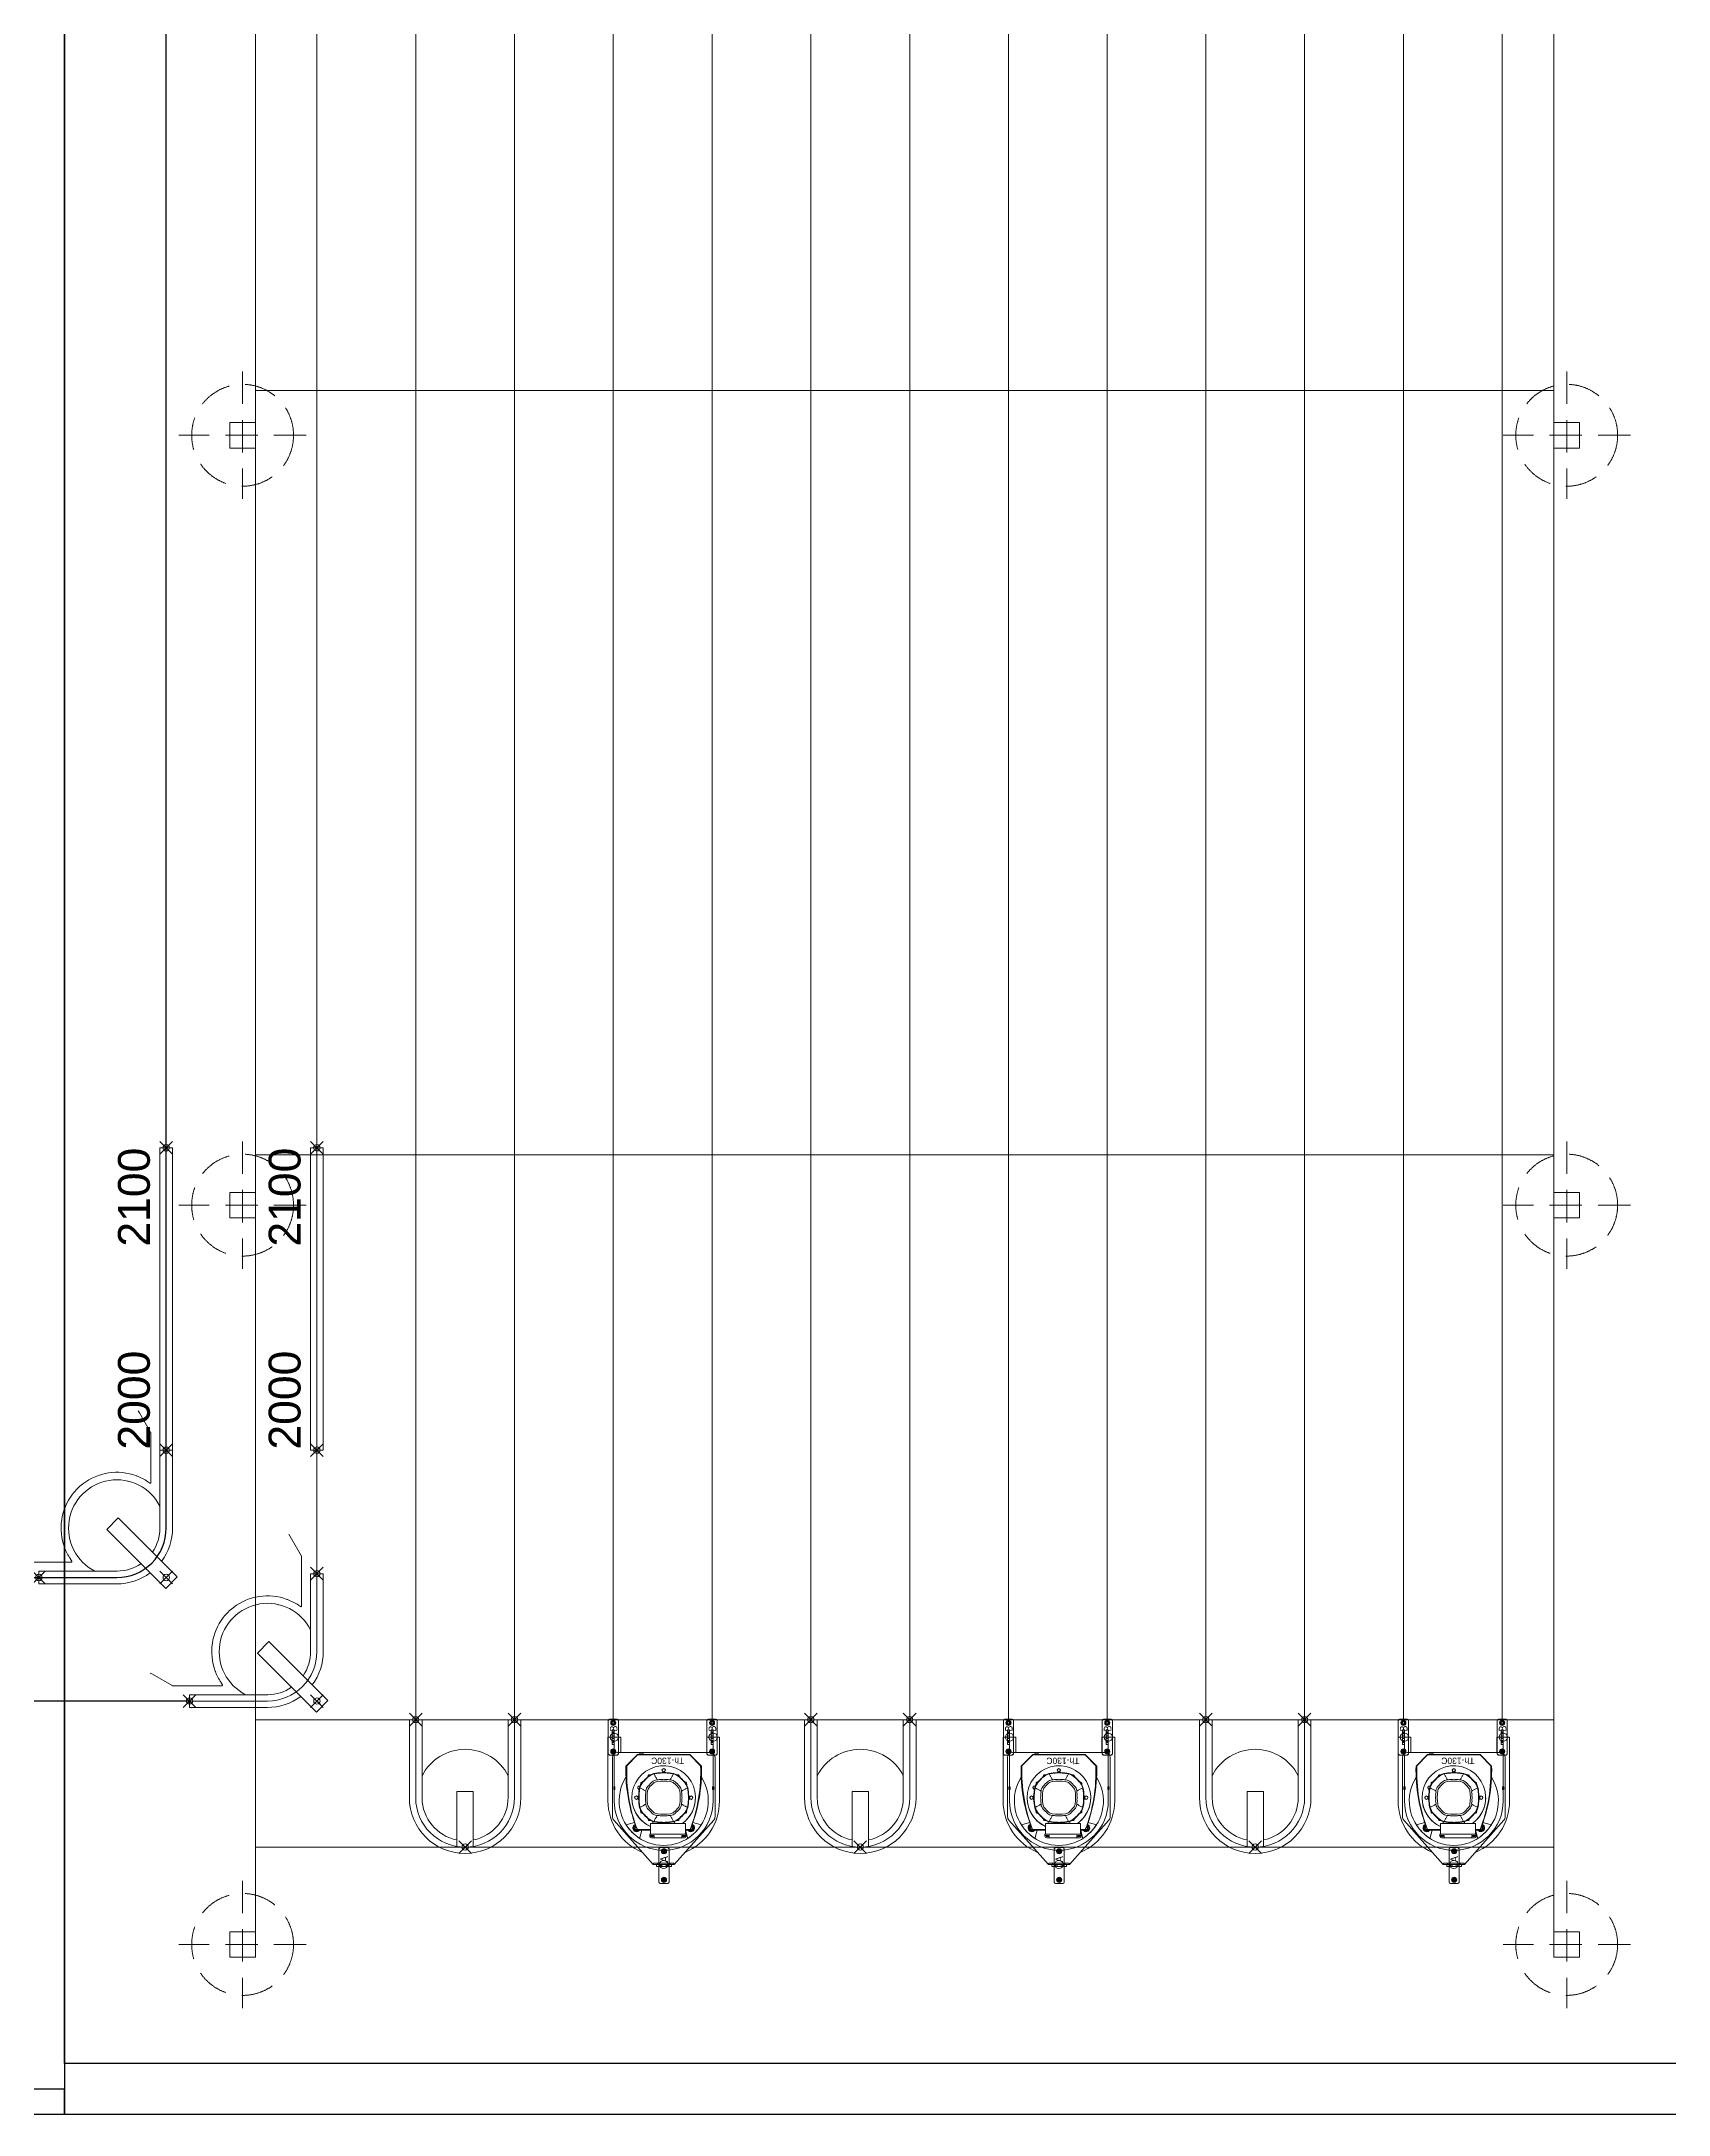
# Model space of a CAD drawing. Extents: x -3873 to 164127, y 7129 to 96529.
# Drawn here: x 69127 to 75517, y 38980 to 47118 of the extents above; entities that cross this region are included whole.
import ezdxf
from ezdxf.enums import TextEntityAlignment as Align

# ---------------------------------------------------------------- set-up
doc = ezdxf.new("R2010")
doc.units = 0
doc.header["$PDMODE"] = 35
doc.header["$PDSIZE"] = 25
doc.linetypes.add('CONTINOUS', pattern=[0])
doc.linetypes.add('HIDDEN', pattern=[9.525, 6.35, -3.175])
doc.layers.get('0').update_dxf_attribs({"linetype": 'CONTINUOUS'})
for name, color, linetype in [('BUILDING', 2, 'CONTINUOUS'), ('KROMEKA', 1, 'CONTINUOUS'), ('LOGISTICS', 3, 'CONTINUOUS')]:
    doc.layers.add(name, color=color, linetype=linetype)
doc.layers.add('LAYOUT Kromeka', color=1, linetype='CONTINUOUS', lineweight=5)
doc.styles.add('015_100', font='arial.ttf', dxfattribs={"height": 150})
doc.styles.add('Note Text (ISO)', font='tahoma.ttf')

# ---------------------------------------------------------------- blocks, each defined once
blk = doc.blocks.new('general_wheeld_90_388b')
at = {"ltscale": 10}
for p, q in [((105.1, 645.8), (110.1, 654.5)), ((60.5, 568.5), (105.1, 645.8)), ((-25, 194), (-25, 500)), ((-25, 500), (25, 500)), ((25, 500), (25, 192.8)), ((60.1, 567.2), (60.1, 374.1)), ((60.1, 374.1), (60.1, 372.9)), ((72.1, 375.9), (64.2, 370.7)), ((72.9, 376.5), (72.1, 375.9)), ((115.7, 398.5), (116.7, 398.9)), ((116.7, 398.9), (117.6, 399.3)), ((327.4, 367.7), (328.1, 367.1)), ((328.9, 366.5), (328.1, 367.1)), ((366.5, 328.9), (367.1, 328.1)), ((367.1, 328.1), (367.7, 327.4)), ((-43.2, 2.1), (188.3, 233.6)), ((233.6, 188.3), (2.1, -43.2)), ((188.3, 233.6), (233.6, 188.3)), ((378.7, 151.2), (377.5, 151.6)), ((398.5, 115.7), (398.9, 116.7)), ((399.3, 117.7), (398.9, 116.7)), ((568.5, 60.5), (645.8, 105.1)), ((654.5, 110.1), (645.8, 105.1)), ((2.1, -43.2), (-43.2, 2.1)), ((14.1, 14.1), (-14.1, -14.1)), ((-9.8, 9.8), (9.8, -9.8)), ((500, 25), (195.2, 25)), ((291, 32.6), (291.8, 31.5)), ((370.7, 64.2), (375.9, 72.1)), ((372.9, 60.1), (374.1, 60.1)), ((374.1, 60.1), (567.2, 60.1)), ((376.5, 72.9), (375.9, 72.1)), ((500, -25), (500, 25)), ((194, -25), (500, -25))]:
    blk.add_line(p, q, dxfattribs=at)
blk.add_lwpolyline([(0, 500), (0, 194, 0.414214), (194, 0), (500, 0)], format="xyb", dxfattribs=at)
for centre, radius, start, end in [((62.7, 567.2), 2.65, 149.99944, 179.99942), ((194, 194), 219, 52.4767, 110.39883), ((194, 194), 189.6, 296.95658, 153.04349), ((62.7, 372.9), 2.65, 179.9993, 303.82178), ((194, 194), 219, 110.94402, 123.55961), ((194, 194), 219, 38.03515, 51.96486), ((194, 194), 219, 339.60117, 37.5233), ((194, 194), 219, 179.99999, 216.59795), ((194, 194), 169, 180.41892, 214.08553), ((194, 194), 219, 326.44039, 339.05598), ((194, 194), 219, 233.40208, 269.98423), ((194, 194), 169, 235.91453, 270.42111), ((372.9, 62.7), 2.65, 146.17809, 270.00021), ((567.2, 62.7), 2.65, 269.99985, 300.00085)]:
    blk.add_arc(centre, radius, start, end, dxfattribs=at)
at = {"color": 5, "ltscale": 10}
for p in [(0, 500), (0, 0), (500, 0)]:
    blk.add_point(p, dxfattribs=at)
blk = doc.blocks.new('*U257')
at = {"ltscale": 10}
for p, q in [((500, 169), (192.8, 169)), ((194, 219), (500, 219)), ((500, 219), (500, 169)), ((0, -32), (0, 32)), ((0, 32), (218, 32)), ((218, 32), (218, -32)), ((218, -32), (0, -32)), ((194, -219), (500, -219)), ((500, -169), (195.2, -169)), ((500, -219), (500, -169))]:
    blk.add_line(p, q, dxfattribs=at)
blk.add_lwpolyline([(500, 194), (194, 194, 1), (194, -194), (500, -194)], format="xyb", dxfattribs=at)
for radius, start, end in [(219, 89.99999, 269.98424), (169, 90.41888, 169.08553), (189.6, 296.95659, 63.04345), (169, 190.91452, 270.42014)]:
    blk.add_arc((194, 0), radius, start, end, dxfattribs=at)
at = {"color": 5, "ltscale": 10}
for p in [(500, 194), (0, 0), (500, -194)]:
    blk.add_point(p, dxfattribs=at)
blk = doc.blocks.new('chilling_column100')
at = {"color": 4, "linetype": 'HIDDEN', "ltscale": 20}
for p, q in [((0, -250), (0, 250)), ((-250, 0), (250, 0))]:
    blk.add_line(p, q, dxfattribs=at)
at = {"color": 1, "linetype": 'Continuous', "ltscale": 20}
for p, q in [((50, 50), (-50, 50)), ((-50, 50), (-50, -50)), ((50, -50), (50, 50)), ((-50, -50), (50, -50))]:
    blk.add_line(p, q, dxfattribs=at)
at = {"color": 4, "linetype": 'HIDDEN', "ltscale": 20}
blk.add_circle((0, 0), 200, dxfattribs=at)
blk = doc.blocks.new('general_updown_850_2000')
at = {"ltscale": 20}
blk.add_lwpolyline([(0, 25), (1186.9, 25), (1186.9, -25), (0, -25)], close=True, dxfattribs=at)
at = {"color": 5, "linetype": 'Continuous', "ltscale": 50}
for p in [(0, 0), (1186.9, 0)]:
    blk.add_point(p, dxfattribs=at)
at = {"color": 4, "linetype": 'Continuous', "ltscale": 50, "style": '015_100'}
blk.add_attdef('X', (0, 64.3), '', height=125, dxfattribs=at)
blk.add_attdef('Y', text='', height=125, dxfattribs=at).set_placement((1185.6, 64.3), align=Align.RIGHT)
blk = doc.blocks.new('reduktor-388-180-ust')
for p, q in [((-250, 41.5), (-75.7, 196.4)), ((-62.4, 201.5), (170, 201.5)), ((0, 219), (250, 219)), ((45, 191.5), (45, 196.5)), ((45, 196.5), (55, 196.5)), ((55, 191.5), (45, 191.5)), ((45.5, 191.5), (45.5, 196.5)), ((54.5, 196.5), (54.5, 191.5)), ((55, 196.5), (55, 191.5)), ((190, 181.5), (190, -181.5)), ((250, 169), (190, 169)), ((250, 219), (250, 196.5)), ((250, 191.5), (250, 169)), ((-143.3, 93.3), (-147.3, 94.3)), ((-115, 85.7), (-143.3, 93.3)), ((-115, 52), (-115, 103.5)), ((-113, 52), (-113, 103.5)), ((-103.3, 110), (-103.3, 108.1)), ((-98.1, 110), (-103.3, 110)), ((-99, 112.5), (-98, 112.5)), ((-91.2, 112.5), (-98, 112.5)), ((-98, 110), (-98, 112.5)), ((-94.3, 147.3), (-93.3, 143.3)), ((-93.3, 143.3), (-85.5, 114.5)), ((-47.9, 86.4), (-47.9, 83.3)), ((-36.8, 90.6), (-45.3, 89.4)), ((3.6, 99.5), (21.6, 99.5)), ((3.6, 98.3), (3.6, 99.5)), ((21.6, 98.3), (21.6, 99.5)), ((42.5, 97.8), (42, 96.6)), ((48.4, 100), (42.5, 97.8)), ((42.5, 97.8), (43.2, 96.4)), ((46.5, 96.2), (47.5, 98.6)), ((57, 92.8), (57.6, 94.4)), ((60.2, 91.4), (58, 95.9)), ((70.5, 89.4), (62, 90.6)), ((73.1, 83.3), (73.1, 86.4)), ((136.5, 148.5), (182, 103)), ((138, 145), (180, 103)), ((180, 103), (180, -103)), ((184.3, 96.5), (180, 96.5)), ((182, 103), (182, 96.5)), ((184.3, 79.5), (184.3, 96.5)), ((-250, 40), (-250, 41.5)), ((-250, 40), (-250, 25)), ((-245, 40), (-250, 40)), ((-250, 25), (-250, -25)), ((-250, 25), (-245, 25)), ((-245, 25), (-245, 40)), ((-245, -25), (-245, 25)), ((-191.5, 4.2), (-196.5, 4.3)), ((-196.4, 5.1), (-191.4, 5)), ((-145.4, 45), (-145.4, 48)), ((-145.4, 38), (-145.4, 45)), ((-138.4, 38), (-145.4, 38)), ((-145.4, 38), (-145.4, -71)), ((-135.9, 50.6), (-139.4, 50.6)), ((-139.4, 50.6), (-139.4, 48.3)), ((-135.9, 48.3), (-139.4, 48.3)), ((-139.4, 48.3), (-139.4, 43.7)), ((-135.9, 43.7), (-139.4, 43.7)), ((-139.4, 43.7), (-139.4, 41.4)), ((-135.9, 41.4), (-139.4, 41.4)), ((-138.4, 55), (-135.9, 55)), ((-135.9, 38), (-138.4, 38)), ((-130.9, 55), (-135.9, 55)), ((-135.9, 48), (-135.9, 55)), ((-135.9, 48), (-135.9, 38)), ((-130.9, 55), (-130.9, 48)), ((-89.4, 52), (-130.9, 52)), ((-130.9, 48), (-130.9, -81)), ((-88.4, 51), (-88.4, 50.6)), ((-88.4, 50.6), (-88.4, -83.6)), ((-88.4, 42.5), (-80.9, 42.5)), ((-76.8, 57.9), (-78, 49.4)), ((-70.7, 60.5), (-73.8, 60.5)), ((99, 60.5), (95.9, 60.5)), ((103.2, 49.4), (102, 57.9)), ((184.3, 79.5), (180, 79.5)), ((182, 79.5), (182, -103)), ((-250, -25), (-250, -40)), ((-245, -25), (-250, -25)), ((-250, -41.5), (-250, -40)), ((-250, -40), (-245, -40)), ((-75.7, -196.4), (-250, -41.5)), ((-245, -40), (-245, -25)), ((-196.5, -4.3), (-191.5, -4.2)), ((-191.4, -5), (-196.4, -5.1)), ((-145.4, -71), (-138.4, -71)), ((-145.4, -78), (-145.4, -71)), ((-145.4, -81), (-145.4, -78)), ((-135.9, -74.4), (-139.4, -74.4)), ((-139.4, -74.4), (-139.4, -76.7)), ((-135.9, -76.7), (-139.4, -76.7)), ((-139.4, -76.7), (-139.4, -81.3)), ((-135.9, -81.3), (-139.4, -81.3)), ((-139.4, -81.3), (-139.4, -83.6)), ((-138.4, -71), (-135.9, -71)), ((-135.9, -71), (-135.9, -81)), ((-135.9, -88), (-135.9, -81)), ((-130.9, -81), (-130.9, -88)), ((-88.4, -42.5), (-80.9, -42.5)), ((-78, -49.4), (-76.8, -57.9)), ((-73.8, -60.5), (-70.7, -60.5)), ((95.9, -60.5), (99, -60.5)), ((102, -57.9), (103.2, -49.4)), ((-147.3, -94.3), (-143.3, -93.3)), ((-143.3, -93.3), (-115, -85.7)), ((-135.9, -83.6), (-139.4, -83.6)), ((-135.9, -88), (-138.4, -88)), ((-130.9, -88), (-135.9, -88)), ((-89.4, -85), (-130.9, -85)), ((-115, -103.5), (-115, -85)), ((-113, -103.5), (-113, -85)), ((-103.3, -108.1), (-103.3, -110)), ((-98.1, -110), (-103.3, -110)), ((-98, -112.5), (-99, -112.5)), ((-98, -112.5), (-98, -110)), ((-91.2, -112.5), (-98, -112.5)), ((-93.3, -143.3), (-94.3, -147.3)), ((-85.5, -114.5), (-93.3, -143.3)), ((-89.4, -85), (-88.4, -85)), ((-88.4, -83.6), (-88.4, -84)), ((-88.4, -84), (-88.4, -85)), ((-47.9, -83.3), (-47.9, -86.4)), ((-45.3, -89.4), (-36.8, -90.6)), ((3.6, -99.5), (3.6, -98.3)), ((3.6, -99.5), (21.6, -99.5)), ((21.6, -99.5), (21.6, -98.3)), ((62, -90.6), (70.5, -89.4)), ((73.1, -86.4), (73.1, -83.3)), ((182, -103), (136.5, -148.5)), ((180, -103), (138, -145)), ((170, -201.5), (-62.4, -201.5)), ((250, -219), (0, -219)), ((45, -196.5), (45, -191.5)), ((45, -191.5), (55, -191.5)), ((55, -196.5), (45, -196.5)), ((45.5, -191.5), (45.5, -196.5)), ((54.5, -196.5), (54.5, -191.5)), ((55, -191.5), (55, -196.5)), ((190, -169), (250, -169)), ((250, -169), (250, -191.5)), ((250, -196.5), (250, -219))]:
    blk.add_line(p, q)
at = {"ltscale": 25, "elevation": -1}
blk.add_lwpolyline([(250, 194), (0, 194, 1), (0, -194), (250, -194)], format="xyb", dxfattribs=at)
at = {"ltscale": 25}
for centre in [(250, 194, -1), (-250, 0, -1), (250, -194)]:
    blk.add_circle(centre, 16.2, dxfattribs=at)
for centre, radius in [((12.6, 107.5), 6.75), ((12.6, 107.5), 6), ((120.1, 0), 6.75), ((120.1, 0), 6), ((12.6, -107.5), 6.75), ((12.6, -107.5), 6)]:
    blk.add_circle(centre, radius)
for centre, radius, start, end in [((0, 0), 219, 90, 157.4704), ((0, 0), 175, 57.86059, 302.13941), ((-62.4, 181.5), 20, 90, 131.63354), ((170, 181.5), 20, 0, 90), ((0, 0), 174.9, 122.64252, 147.35748), ((-106.1, 106.1), 15, 25.39981, 233.44467), ((-106.1, 106.1), 11.2, 34.88349, 217.42667), ((119.4, -481.3), 630, 88.44521, 111.84355), ((-106.1, 106.1), 8, 48.72068, 195.08877), ((-106.1, 106.1), 8, 48.72077, 195.08875), ((113.2, -484.5), 630, 87.73955, 111.03699), ((-106.1, 106.1), 6.77, 51.14156, 193.89001), ((-99, 108.5), 4, 90, 157.88985), ((12.6, 0), 125, 216.09901, 155.41769), ((12.6, 0), 125, 90, 155.41769), ((-9.9, 37), 60, 97.89353, 132.26719), ((-9.9, 37), 58.5, 105.36327, 132.26719), ((-44.9, 86.4), 3, 98, 180), ((12.6, -125), 223.5, 82.10647, 97.89353), ((35.1, 37), 60, 47.73281, 82.10647), ((35.1, 37), 58.5, 47.73281, 74.63673), ((70.1, 86.4), 3, 0, 82), ((0, 0), 196.5, 178.5, 181.5), ((0, 0), 191.5, 178.5, 181.5), ((-138.4, 48), 7, 90, 180), ((137.6, 0), 223.5, 172.10647, 187.89353), ((-24.4, 22.5), 60, 137.73281, 172.10647), ((-24.4, 22.5), 58.5, 137.73281, 164.63673), ((-73.8, 57.5), 3, 90, 172), ((134.8, -122.2), 275, 132.26719, 137.73281), ((134.8, -122.2), 273.5, 132.26719, 137.73281), ((-47.2, 0), 12.2, 162.50963, 197.49037), ((-46.7, 13), 12.2, 158.46777, 193.44851), ((-70.5, 7.3), 12.2, 342.50963, 13.44851), ((-69.5, 22), 12.2, 338.46777, 16.60677), ((137.6, 0), 197, 172.10647, 172.56778), ((-24.4, 22.5), 33.5, 137.73281, 172.10647), ((137.6, 0), 190, 172.10647, 187.89353), ((-24.4, 22.5), 26.5, 137.73281, 172.10647), ((134.8, -122.2), 248.5, 132.26719, 137.73281), ((134.8, -122.2), 241.5, 132.26719, 137.73281), ((-9.9, 37), 33.5, 97.89353, 132.26719), ((-9.9, 37), 26.5, 97.89353, 132.26719), ((12.6, -125), 197, 97.43222, 97.89353), ((12.6, -125), 190, 82.10647, 97.89353), ((-9.4, 82.1), 12.2, 253.39323, 291.53223), ((-0.4, 59.3), 12.2, 76.55149, 111.53223), ((5.3, 83.1), 12.2, 256.55149, 287.49037), ((12.6, 59.8), 12.2, 72.50963, 107.49037), ((19.9, 83.1), 12.2, 252.50963, 283.44851), ((25.6, 59.3), 12.2, 68.46777, 103.44851), ((34.6, 82.1), 12.2, 248.46777, 286.60677), ((12.6, -125), 197, 82.10647, 82.56778), ((35.1, 37), 26.5, 47.73281, 82.10647), ((35.1, 37), 33.5, 47.73281, 82.10647), ((-109.6, -122.2), 241.5, 42.26719, 47.73281), ((-109.6, -122.2), 248.5, 42.26719, 47.73281), ((49.6, 22.5), 26.5, 7.89353, 42.26719), ((49.6, 22.5), 33.5, 7.89353, 42.26719), ((-109.6, -122.2), 273.5, 42.26719, 47.73281), ((-109.6, -122.2), 275, 42.26719, 47.73281), ((-112.4, 0), 190, 352.10647, 7.89353), ((94.7, 22), 12.2, 163.39323, 201.53223), ((-112.4, 0), 197, 7.43222, 7.89353), ((71.9, 13), 12.2, 346.55149, 21.53223), ((95.7, 7.3), 12.2, 166.55149, 197.49037), ((72.4, 0), 12.2, 342.50963, 17.49037), ((49.6, 22.5), 58.5, 15.36327, 42.26719), ((49.6, 22.5), 60, 7.89353, 42.26719), ((99, 57.5), 3, 8, 90), ((-112.4, 0), 223.5, 352.10647, 7.89353), ((-138.4, -81), 7, 180, 270), ((12.6, 0), 125, 216.10757, 270.00252), ((-24.4, -22.5), 60, 187.89353, 222.26719), ((-24.4, -22.5), 58.5, 195.36327, 222.26719), ((-73.8, -57.5), 3, 188, 270), ((134.8, 122.2), 275, 222.26719, 227.73281), ((134.8, 122.2), 273.5, 222.26719, 227.73281), ((-46.7, -13), 12.2, 166.55149, 201.53223), ((-70.5, -7.3), 12.2, 346.55149, 17.49037), ((-69.5, -22), 12.2, 343.39323, 21.53223), ((137.6, 0), 197, 187.43222, 187.89353), ((-24.4, -22.5), 33.5, 187.89353, 222.26719), ((-24.4, -22.5), 26.5, 187.89353, 222.26719), ((-9.9, -37), 60, 227.73281, 262.10647), ((-9.9, -37), 58.5, 227.73281, 254.63673), ((134.8, 122.2), 248.5, 222.26719, 227.73281), ((134.8, 122.2), 241.5, 222.26719, 227.73281), ((-9.9, -37), 33.5, 227.73281, 262.10647), ((-9.9, -37), 26.5, 227.73281, 262.10647), ((12.6, 125), 197, 262.10647, 262.56778), ((12.6, 125), 190, 262.10647, 277.89353), ((-9.4, -82.1), 12.2, 68.46777, 106.60677), ((-0.4, -59.3), 12.2, 248.46777, 283.44851), ((5.3, -83.1), 12.2, 72.50963, 103.44851), ((12.6, -59.8), 12.2, 252.50963, 287.49037), ((19.9, -83.1), 12.2, 76.55149, 107.49037), ((25.6, -59.3), 12.2, 256.55149, 291.53223), ((34.6, -82.1), 12.2, 73.39323, 111.53223), ((12.6, 125), 197, 277.43222, 277.89353), ((35.1, -37), 26.5, 277.89353, 312.26719), ((35.1, -37), 33.5, 277.89353, 312.26719), ((35.1, -37), 60, 277.89353, 312.26719), ((35.1, -37), 58.5, 285.36327, 312.26719), ((-109.6, 122.2), 241.5, 312.26719, 317.73281), ((-109.6, 122.2), 248.5, 312.26719, 317.73281), ((49.6, -22.5), 26.5, 317.73281, 352.10647), ((49.6, -22.5), 33.5, 317.73281, 352.10647), ((-109.6, 122.2), 273.5, 312.26719, 317.73281), ((-109.6, 122.2), 275, 312.26719, 317.73281), ((94.7, -22), 12.2, 158.46777, 196.60677), ((-112.4, 0), 197, 352.10647, 352.56778), ((71.9, -13), 12.2, 338.46777, 13.44851), ((95.7, -7.3), 12.2, 162.50963, 193.44851), ((49.6, -22.5), 58.5, 317.73281, 344.63673), ((49.6, -22.5), 60, 317.73281, 352.10647), ((99, -57.5), 3, 270, 352), ((0, 0), 219, 202.5296, 270), ((0, 0), 174.9, 212.64252, 237.35748), ((-106.1, -106.1), 15, 126.55533, 334.60019), ((-106.1, -106.1), 11.2, 142.57333, 325.11651), ((119.4, 481.3), 630, 248.15645, 271.55479), ((-106.1, -106.1), 8, 164.91123, 311.27932), ((-106.1, -106.1), 8, 164.91125, 311.27923), ((113.2, 484.5), 630, 248.96301, 272.26045), ((-106.1, -106.1), 6.77, 166.10999, 308.85844), ((-99, -108.5), 4, 202.11015, 270), ((-44.9, -86.4), 3, 180, 262), ((12.6, 125), 223.5, 262.10647, 277.89353), ((70.1, -86.4), 3, 278, 0), ((-62.4, -181.5), 20, 228.36646, 270), ((170, -181.5), 20, 270, 0)]:
    blk.add_arc(centre, radius, start, end)
blk.add_ellipse((51.6, 94.1), major_axis=(-5.08, 2.1), ratio=0.527933, start_param=0, end_param=0.130663)
for points, weights in [([(-119.9, 106.1), (-116.5, 112.1), (-113, 118.1)], [1, 1.15470053838, 1]), ([(-115, 97.5), (-117.3, 101.6), (-119.9, 106.1)], [1.06189243978, 1.11192869115, 1]), ([(-113, 118.1), (-106.1, 118.1), (-99.1, 118.1)], [1, 1.15470053838, 1]), ([(-99.1, 118.1), (-97.4, 115.1), (-95.9, 112.5)], [1, 1.07132535556, 1.07688098079]), ([(-119.9, -106.1), (-117.3, -101.6), (-115, -97.5)], [1, 1.11192869115, 1.06189243978]), ([(-113, -118.1), (-116.5, -112.1), (-119.9, -106.1)], [1, 1.15470053838, 1]), ([(-99.1, -118.1), (-106.1, -118.1), (-113, -118.1)], [1, 1.15470053838, 1]), ([(-95.9, -112.5), (-97.4, -115.1), (-99.1, -118.1)], [1.07688098079, 1.07132535556, 1])]:
    blk.add_rational_spline(points, weights, degree=2)
for points, knots in [([(-17.9, 94.9), (-19.2, 94.7), (-20.5, 94.5), (-23, 94), (-24.2, 93.7), (-25.4, 93.4)], [-0.7986318, -0.7986318, -0.7986318, -0.7986318, -0.3994845, -0.3994845, -0.0000107, -0.0000107, -0.0000107, -0.0000107]), ([(-25.4, 93.4), (-23.8, 90.2), (-22.1, 86.9), (-18.7, 80.5), (-16.8, 77), (-15, 73.9)], [-2.997138, -2.997138, -2.997138, -2.997138, -1.503495, -1.503495, -0.000002, -0.000002, -0.000002, -0.000002]), ([(-13.3, 95.5), (-13.5, 95.5), (-14.2, 95.4), (-16, 95.1), (-17, 95), (-17.9, 94.9)], [-0.5579037, -0.5579037, -0.5579037, -0.5579037, -0.2817104, -0.2817104, -0.0000106, -0.0000106, -0.0000106, -0.0000106]), ([(-2.1, 96.5), (-2.7, 96.5), (-4.7, 96.3), (-10.4, 95.8), (-12.6, 95.6), (-13.3, 95.5)], [-0.4214139, -0.4214139, -0.4214139, -0.4214139, -0.2119591, -0.2119591, -0.0000116, -0.0000116, -0.0000116, -0.0000116]), ([(7, 96.9), (6.4, 96.9), (4.7, 96.9), (0.1, 96.7), (-1.5, 96.6), (-2.1, 96.5)], [-0.3866083, -0.3866083, -0.3866083, -0.3866083, -0.1929486, -0.1929486, -0.000001, -0.000001, -0.000001, -0.000001]), ([(18.2, 96.9), (17.6, 96.9), (15.5, 97), (9.8, 97), (7.6, 96.9), (7, 96.9)], [-0.4063757, -0.4063757, -0.4063757, -0.4063757, -0.2041092, -0.2041092, -0.0000111, -0.0000111, -0.0000111, -0.0000111]), ([(27.3, 96.5), (26.7, 96.6), (25.1, 96.7), (20.5, 96.9), (18.8, 96.9), (18.2, 96.9)], [-0.3447431, -0.3447431, -0.3447431, -0.3447431, -0.1722165, -0.1722165, -0.000001, -0.000001, -0.000001, -0.000001]), ([(38.5, 95.5), (37.8, 95.6), (35.6, 95.8), (30, 96.3), (27.9, 96.5), (27.3, 96.5)], [-0.3923662, -0.3923662, -0.3923662, -0.3923662, -0.1967889, -0.1967889, -0.0000109, -0.0000109, -0.0000109, -0.0000109]), ([(43.1, 94.9), (42.2, 95), (41.2, 95.1), (39.4, 95.4), (38.7, 95.5), (38.5, 95.5)], [-0.1640108, -0.1640108, -0.1640108, -0.1640108, -0.0812042, -0.0812042, -0.0000162, -0.0000162, -0.0000162, -0.0000162]), ([(40.2, 73.9), (42, 77), (44, 80.6), (47.3, 86.9), (49, 90.2), (50.6, 93.4)], [-2.993397, -2.993397, -2.993397, -2.993397, -1.491199, -1.491199, -0.000011, -0.000011, -0.000011, -0.000011]), ([(50.6, 93.4), (49.4, 93.7), (48.2, 94), (45.7, 94.5), (44.4, 94.7), (43.1, 94.9)], [-0.8004929, -0.8004929, -0.8004929, -0.8004929, -0.4001306, -0.4001306, -0.0000106, -0.0000106, -0.0000106, -0.0000106]), ([(57.6, 94.4), (57.9, 94.9), (58, 95.4), (58.1, 96.5), (58, 97), (57.8, 98), (57.6, 98.4), (57.2, 99.3), (56.9, 99.7), (56.2, 100.4), (55.8, 100.7), (54.8, 101.3), (54.3, 101.5), (53.1, 101.8), (52.5, 101.9), (51, 101.7), (50.3, 101.5), (49.1, 100.7), (48.6, 100.3), (47.9, 99.4), (47.7, 99), (47.5, 98.6)], [6.067897, 6.067897, 6.067897, 6.067897, 6.236996, 6.236996, 6.418488, 6.418488, 6.639203, 6.639203, 6.936386, 6.936386, 7.360831, 7.360831, 7.922952, 7.922952, 8.483875, 8.483875, 8.846096, 8.846096, 9.070481, 9.070481, 9.20949, 9.20949, 9.20949, 9.20949]), ([(-88.4, 51), (-88.4, 51.3), (-88.5, 51.6), (-88.9, 51.9), (-89.2, 52), (-89.4, 52)], [0.6507821, 0.6507821, 0.6507821, 0.6507821, 0.782314, 0.782314, 0.9421014, 0.9421014, 0.9421014, 0.9421014]), ([(-89.4, 48), (-89.2, 48.5), (-88.9, 49), (-88.5, 49.9), (-88.4, 50.3), (-88.4, 50.6)], [-0.9421014, -0.9421014, -0.9421014, -0.9421014, -0.782314, -0.782314, -0.6507821, -0.6507821, -0.6507821, -0.6507821]), ([(-84.3, -5.6), (-84.4, -4.7), (-84.4, -1.6), (-84.4, 4.1), (-84.3, 5.3), (-84.3, 5.6)], [0, 0, 0, 0, 0.2910963, 0.2910963, 0.3993085, 0.3993085, 0.3993085, 0.3993085]), ([(-83.9, 14.7), (-84, 14.1), (-84.1, 12.5), (-84.3, 7.9), (-84.3, 6.2), (-84.3, 5.6)], [-0.3447434, -0.3447434, -0.3447434, -0.3447434, -0.1722155, -0.1722155, -0.000001, -0.000001, -0.000001, -0.000001]), ([(-82.9, 25.9), (-83, 25.2), (-83.2, 23), (-83.7, 17.4), (-83.9, 15.3), (-83.9, 14.7)], [-0.3923662, -0.3923662, -0.3923662, -0.3923662, -0.1967889, -0.1967889, -0.0000109, -0.0000109, -0.0000109, -0.0000109]), ([(-82.3, 30.5), (-82.4, 29.6), (-82.5, 28.6), (-82.8, 26.8), (-82.9, 26.1), (-82.9, 25.9)], [-0.1640108, -0.1640108, -0.1640108, -0.1640108, -0.0812042, -0.0812042, -0.0000162, -0.0000162, -0.0000162, -0.0000162]), ([(-80.8, 38), (-81.1, 36.8), (-81.4, 35.6), (-81.9, 33.1), (-82.1, 31.8), (-82.3, 30.5)], [-0.800486, -0.800486, -0.800486, -0.800486, -0.4001238, -0.4001238, -0.0000039, -0.0000039, -0.0000039, -0.0000039]), ([(-61.3, 27.6), (-64.4, 29.4), (-68, 31.4), (-74.3, 34.7), (-77.6, 36.4), (-80.8, 38)], [-2.993397, -2.993397, -2.993397, -2.993397, -1.491199, -1.491199, -0.000011, -0.000011, -0.000011, -0.000011]), ([(106, 38), (102.8, 36.4), (99.5, 34.7), (93.1, 31.3), (89.6, 29.4), (86.5, 27.6)], [-2.997138, -2.997138, -2.997138, -2.997138, -1.503495, -1.503495, -0.000002, -0.000002, -0.000002, -0.000002]), ([(107.5, 30.5), (107.3, 31.8), (107.1, 33.1), (106.6, 35.6), (106.3, 36.8), (106, 38)], [-0.7986318, -0.7986318, -0.7986318, -0.7986318, -0.3994845, -0.3994845, -0.0000107, -0.0000107, -0.0000107, -0.0000107]), ([(108.1, 25.9), (108.1, 26.1), (108, 26.8), (107.7, 28.6), (107.6, 29.6), (107.5, 30.5)], [-0.5579037, -0.5579037, -0.5579037, -0.5579037, -0.2817104, -0.2817104, -0.0000106, -0.0000106, -0.0000106, -0.0000106]), ([(109.1, 14.7), (109.1, 15.3), (108.9, 17.3), (108.4, 23), (108.2, 25.2), (108.1, 25.9)], [-0.4214139, -0.4214139, -0.4214139, -0.4214139, -0.2119591, -0.2119591, -0.0000116, -0.0000116, -0.0000116, -0.0000116]), ([(109.5, 5.6), (109.5, 6.2), (109.5, 7.9), (109.3, 12.5), (109.2, 14.1), (109.1, 14.7)], [-0.3866083, -0.3866083, -0.3866083, -0.3866083, -0.1929485, -0.1929485, -0.000001, -0.000001, -0.000001, -0.000001]), ([(109.5, -5.6), (109.6, -4.6), (109.6, -3.6), (109.6, 1.6), (109.6, 4.7), (109.5, 5.6)], [-0.3630145, -0.3630145, -0.3630145, -0.3630145, -0.2911056, -0.2911056, 0, 0, 0, 0]), ([(-88.4, -83.6), (-88.4, -83.3), (-88.5, -82.9), (-88.9, -82), (-89.2, -81.5), (-89.4, -81)], [-0.2913193, -0.2913193, -0.2913193, -0.2913193, -0.1597874, -0.1597874, 0, 0, 0, 0]), ([(-84.3, -5.6), (-84.3, -6.2), (-84.3, -7.9), (-84.1, -12.5), (-84, -14.1), (-83.9, -14.7)], [-0.3866083, -0.3866083, -0.3866083, -0.3866083, -0.1929486, -0.1929486, -0.000001, -0.000001, -0.000001, -0.000001]), ([(-83.9, -14.7), (-83.9, -15.3), (-83.7, -17.3), (-83.2, -23), (-83, -25.2), (-82.9, -25.9)], [-0.4214139, -0.4214139, -0.4214139, -0.4214139, -0.2119591, -0.2119591, -0.0000116, -0.0000116, -0.0000116, -0.0000116]), ([(-82.9, -25.9), (-82.9, -26.1), (-82.8, -26.8), (-82.5, -28.6), (-82.4, -29.6), (-82.3, -30.5)], [-0.5579037, -0.5579037, -0.5579037, -0.5579037, -0.2817104, -0.2817104, -0.0000106, -0.0000106, -0.0000106, -0.0000106]), ([(-82.3, -30.5), (-82.1, -31.8), (-81.9, -33.1), (-81.4, -35.6), (-81.1, -36.8), (-80.8, -38)], [-0.7986318, -0.7986318, -0.7986318, -0.7986318, -0.3994845, -0.3994845, -0.0000107, -0.0000107, -0.0000107, -0.0000107]), ([(-80.8, -38), (-77.6, -36.4), (-74.3, -34.7), (-67.9, -31.3), (-64.4, -29.4), (-61.3, -27.6)], [-2.997138, -2.997138, -2.997138, -2.997138, -1.503495, -1.503495, -0.000002, -0.000002, -0.000002, -0.000002]), ([(-15, -73.9), (-16.8, -77), (-18.8, -80.6), (-22.1, -86.9), (-23.8, -90.2), (-25.4, -93.4)], [-2.993397, -2.993397, -2.993397, -2.993397, -1.491199, -1.491199, -0.000011, -0.000011, -0.000011, -0.000011]), ([(50.6, -93.4), (49, -90.2), (47.3, -86.9), (43.9, -80.5), (42, -77), (40.2, -73.9)], [-2.997138, -2.997138, -2.997138, -2.997138, -1.503495, -1.503495, -0.000002, -0.000002, -0.000002, -0.000002]), ([(86.5, -27.6), (89.6, -29.4), (93.2, -31.4), (99.5, -34.7), (102.8, -36.4), (106, -38)], [-2.993397, -2.993397, -2.993397, -2.993397, -1.491199, -1.491199, -0.000011, -0.000011, -0.000011, -0.000011]), ([(106, -38), (106.3, -36.8), (106.6, -35.6), (107.1, -33.1), (107.3, -31.8), (107.5, -30.5)], [-0.8004929, -0.8004929, -0.8004929, -0.8004929, -0.4001306, -0.4001306, -0.0000106, -0.0000106, -0.0000106, -0.0000106]), ([(107.5, -30.5), (107.6, -29.6), (107.7, -28.6), (108, -26.8), (108.1, -26.1), (108.1, -25.9)], [-0.1640108, -0.1640108, -0.1640108, -0.1640108, -0.0812042, -0.0812042, -0.0000162, -0.0000162, -0.0000162, -0.0000162]), ([(108.1, -25.9), (108.2, -25.2), (108.4, -23), (108.9, -17.4), (109.1, -15.3), (109.1, -14.7)], [-0.3923706, -0.3923706, -0.3923706, -0.3923706, -0.1967889, -0.1967889, -0.0000109, -0.0000109, -0.0000109, -0.0000109]), ([(109.1, -14.7), (109.2, -14.1), (109.3, -12.5), (109.5, -7.9), (109.5, -6.2), (109.5, -5.6)], [-0.3447433, -0.3447433, -0.3447433, -0.3447433, -0.1722156, -0.1722156, -0.000001, -0.000001, -0.000001, -0.000001]), ([(-89.4, -85), (-89.2, -85), (-88.9, -84.9), (-88.5, -84.6), (-88.4, -84.3), (-88.4, -84)], [-0.9500203, -0.9500203, -0.9500203, -0.9500203, -0.8003817, -0.8003817, -0.6507431, -0.6507431, -0.6507431, -0.6507431]), ([(-25.4, -93.4), (-24.2, -93.7), (-23, -94), (-20.5, -94.5), (-19.2, -94.7), (-17.9, -94.9)], [-0.8004929, -0.8004929, -0.8004929, -0.8004929, -0.4001306, -0.4001306, -0.0000106, -0.0000106, -0.0000106, -0.0000106]), ([(-17.9, -94.9), (-17, -95), (-16, -95.1), (-14.2, -95.4), (-13.5, -95.5), (-13.3, -95.5)], [-0.1640108, -0.1640108, -0.1640108, -0.1640108, -0.0812042, -0.0812042, -0.0000162, -0.0000162, -0.0000162, -0.0000162]), ([(-13.3, -95.5), (-12.6, -95.6), (-10.4, -95.8), (-4.8, -96.3), (-2.7, -96.5), (-2.1, -96.5)], [-0.3923662, -0.3923662, -0.3923662, -0.3923662, -0.1967889, -0.1967889, -0.0000109, -0.0000109, -0.0000109, -0.0000109]), ([(-2.1, -96.5), (-1.5, -96.6), (0.1, -96.7), (4.7, -96.9), (6.4, -96.9), (7, -96.9)], [-0.3447434, -0.3447434, -0.3447434, -0.3447434, -0.1722155, -0.1722155, -0.000001, -0.000001, -0.000001, -0.000001]), ([(7, -96.9), (7.6, -96.9), (9.7, -97), (15.4, -97), (17.6, -96.9), (18.2, -96.9)], [-0.4063757, -0.4063757, -0.4063757, -0.4063757, -0.2041092, -0.2041092, -0.0000111, -0.0000111, -0.0000111, -0.0000111]), ([(18.2, -96.9), (18.8, -96.9), (20.5, -96.9), (25.1, -96.7), (26.7, -96.6), (27.3, -96.5)], [-0.3866084, -0.3866084, -0.3866084, -0.3866084, -0.1929499, -0.1929499, -0.000001, -0.000001, -0.000001, -0.000001]), ([(27.3, -96.5), (27.9, -96.5), (29.9, -96.3), (35.6, -95.8), (37.8, -95.6), (38.5, -95.5)], [-0.4214139, -0.4214139, -0.4214139, -0.4214139, -0.2119591, -0.2119591, -0.0000116, -0.0000116, -0.0000116, -0.0000116]), ([(38.5, -95.5), (38.7, -95.5), (39.4, -95.4), (41.2, -95.1), (42.2, -95), (43.1, -94.9)], [-0.5579037, -0.5579037, -0.5579037, -0.5579037, -0.2817104, -0.2817104, -0.0000106, -0.0000106, -0.0000106, -0.0000106]), ([(43.1, -94.9), (44.4, -94.7), (45.7, -94.5), (48.2, -94), (49.4, -93.7), (50.6, -93.4)], [-0.7986318, -0.7986318, -0.7986318, -0.7986318, -0.3994845, -0.3994845, -0.0000107, -0.0000107, -0.0000107, -0.0000107])]:
    blk.add_open_spline(points, degree=3, knots=knots)
for points in [[(-61.3, 27.6), (-60.1, 26.9), (-58.9, 26.2), (-57.7, 25.5)], [(-12.9, 70.3), (-13.6, 71.5), (-14.3, 72.7), (-15, 73.9)], [(40.2, 73.9), (39.5, 72.7), (38.8, 71.5), (38.1, 70.3)], [(82.9, 25.5), (84.1, 26.2), (85.3, 26.9), (86.5, 27.6)], [(-57.7, -25.5), (-58.9, -26.2), (-60.1, -26.9), (-61.3, -27.6)], [(-15, -73.9), (-14.3, -72.7), (-13.6, -71.5), (-12.9, -70.3)], [(38.1, -70.3), (38.8, -71.5), (39.5, -72.7), (40.2, -73.9)], [(86.5, -27.6), (85.3, -26.9), (84.1, -26.2), (82.9, -25.5)]]:
    blk.add_open_spline(points, degree=3)
at = {"linetype": 'CONTINOUS'}
blk.add_text('Th-130C', height=25, rotation=90, dxfattribs=at).set_placement((169.5, -80.7, -1735255.7))
blk = doc.blocks.new('parca-B-ust')
for p, q in [((-142, -14), (-142, 14)), ((-136, 20), (-6, 20)), ((-100, 4), (-100, -4)), ((-84, 4), (-100, 4)), ((-91.5, -4), (-91.5, 4)), ((-89.5, 4), (-89.5, -4)), ((-84.1, 4), (-57.9, 4)), ((-84.1, -4.1), (-84.1, 4)), ((-84, 4), (-84, -4)), ((-58, 4), (-84, 4)), ((-76.5, -4), (-76.5, 4)), ((-65.5, -4), (-65.5, 4)), ((-58, 4), (-58, -4)), ((-42, 4), (-58, 4)), ((-57.9, 4), (-57.9, -4.1)), ((-52.5, 4), (-52.5, -4)), ((-50.5, -4), (-50.5, 4)), ((-42, 4), (-42, -4)), ((0, 14), (0, -14)), ((-6, -20), (-136, -20)), ((-100, -4), (-84, -4)), ((-57.9, -4.1), (-84.1, -4.1)), ((-84, -4), (-58, -4)), ((-58, -4), (-42, -4))]:
    blk.add_line(p, q)
at = {"linetype": 'Continuous'}
for p, q in [((-127, 10), (-127, -10)), ((-117, 0), (-137, 0))]:
    blk.add_line(p, q, dxfattribs=at)
for centre, radius in [((-127, 0), 10), ((-127, 0), 7.8), ((-127, 0), 6), ((-127, 0), 5.25), ((-127, 0), 5), ((-127, 0), 5), ((-127, 0), 4.19), ((-127, 0), 4), ((-15, 0), 10), ((-15, 0), 7.8), ((-15, 0), 6), ((-15, 0), 5.25), ((-15, 0), 5), ((-15, 0), 5), ((-15, 0), 4.19), ((-15, 0), 4)]:
    blk.add_circle(centre, radius)
for centre, radius, start, end in [((-134, 12), 8, 90, 180), ((-136, 14), 6, 90, 180), ((-8, 12), 8, 0, 90), ((-6, 14), 6, 0, 90), ((-134, -12), 8, 180, 270), ((-136, -14), 6, 180, 270), ((-8, -12), 8, 270, 0), ((-6, -14), 6, 270, 0)]:
    blk.add_arc(centre, radius, start, end)
for points in [[(-136.4, 2.9), (-132.8, 6.2), (-129.2, 9.6)], [(-136.4, -2.9), (-135.3, 1.9), (-134.2, 6.7)], [(-134.2, -6.7), (-135.3, -1.9), (-136.4, 2.9)], [(-134.2, 6.7), (-129.5, 8.1), (-124.8, 9.6)], [(-129.2, 9.6), (-124.5, 8.1), (-119.8, 6.7)], [(-124.8, 9.6), (-121.2, 6.2), (-117.6, 2.9)], [(-119.8, 6.7), (-118.7, 1.9), (-117.6, -2.9)], [(-117.6, 2.9), (-118.7, -1.9), (-119.8, -6.7)], [(-24.4, 2.9), (-20.8, 6.2), (-17.2, 9.6)], [(-24.4, -2.9), (-23.3, 1.9), (-22.2, 6.7)], [(-22.2, -6.7), (-23.3, -1.9), (-24.4, 2.9)], [(-22.2, 6.7), (-17.5, 8.1), (-12.8, 9.6)], [(-17.2, 9.6), (-12.5, 8.1), (-7.8, 6.7)], [(-12.8, 9.6), (-9.2, 6.2), (-5.6, 2.9)], [(-7.8, 6.7), (-6.7, 1.9), (-5.6, -2.9)], [(-5.6, 2.9), (-6.7, -1.9), (-7.8, -6.7)], [(-129.2, -9.6), (-132.8, -6.2), (-136.4, -2.9)], [(-124.8, -9.6), (-129.5, -8.1), (-134.2, -6.7)], [(-119.8, -6.7), (-124.5, -8.1), (-129.2, -9.6)], [(-117.6, -2.9), (-121.2, -6.2), (-124.8, -9.6)], [(-17.2, -9.6), (-20.8, -6.2), (-24.4, -2.9)], [(-12.8, -9.6), (-17.5, -8.1), (-22.2, -6.7)], [(-7.8, -6.7), (-12.5, -8.1), (-17.2, -9.6)], [(-5.6, -2.9), (-9.2, -6.2), (-12.8, -9.6)]]:
    blk.add_rational_spline(points, [1, 1.15470053838, 1], degree=2)
at = {"insert": (-37.2, -1.5), "char_height": 30, "width": 45.291, "attachment_point": 5, "style": 'Note Text (ISO)'}
blk.add_mtext('{\\fTahoma|b0|i0;\\H30.0000;B}', dxfattribs=at)
blk = doc.blocks.new('parca-A-ust')
for p, q in [((-142, -14), (-142, 14)), ((-136, 20), (-6, 20)), ((-75, 20), (-75, 29)), ((-75, 29), (-67, 29)), ((-75, 20), (-75, 13)), ((-67, 18.5), (-75, 18.5)), ((-75, 18), (-67, 18)), ((-75, -13.1), (-75, 13.1)), ((-75, 13.1), (-67, 13.1)), ((-75, 13), (-75, -13)), ((-67, 13), (-75, 13)), ((-75, 8), (-67, 8)), ((-67, 29), (-67, 20)), ((-67, 13), (-67, 20)), ((-67, 13.1), (-67, -13.1)), ((-67, -13), (-67, 13)), ((0, 14), (0, -14)), ((-6, -20), (-136, -20)), ((-75, -8), (-67, -8)), ((-75, -13), (-75, -20)), ((-67, -13), (-75, -13)), ((-67, -13.1), (-75, -13.1)), ((-75, -18), (-67, -18)), ((-67, -18.5), (-75, -18.5)), ((-75, -29), (-75, -20)), ((-67, -29), (-75, -29)), ((-67, -20), (-67, -13)), ((-67, -20), (-67, -29))]:
    blk.add_line(p, q)
at = {"linetype": 'Continuous'}
for p, q in [((-118, 0), (-136, 0)), ((-127, 9), (-127, -9)), ((-5, 0), (-25, 0)), ((-15, 10), (-15, -10))]:
    blk.add_line(p, q, dxfattribs=at)
for centre, radius in [((-127, 0), 10), ((-127, 0), 7.8), ((-127, 0), 6), ((-127, 0), 5.25), ((-127, 0), 5), ((-127, 0), 5), ((-127, 0), 4.19), ((-127, 0), 4), ((-15, 0), 10), ((-15, 0), 7.8), ((-15, 0), 6), ((-15, 0), 5.25), ((-15, 0), 5), ((-15, 0), 5), ((-15, 0), 4.19), ((-15, 0), 4)]:
    blk.add_circle(centre, radius)
for centre, radius, start, end in [((-136, 14), 6, 90, 180), ((-134, 12), 8, 90, 180), ((-8, 12), 8, 0, 90), ((-6, 14), 6, 0, 90), ((-134, -12), 8, 180, 270), ((-136, -14), 6, 180, 270), ((-8, -12), 8, 270, 0), ((-6, -14), 6, 270, 0)]:
    blk.add_arc(centre, radius, start, end)
for points in [[(-136.4, -2.9), (-135.3, 1.9), (-134.2, 6.7)], [(-135.5, 4.9), (-131.2, 7.4), (-127, 9.8)], [(-135.5, -4.9), (-135.5, 0), (-135.5, 4.9)], [(-134.2, 6.7), (-129.5, 8.1), (-124.8, 9.6)], [(-127, 9.8), (-122.8, 7.4), (-118.5, 4.9)], [(-124.8, 9.6), (-121.2, 6.2), (-117.6, 2.9)], [(-117.6, 2.9), (-118.7, -1.9), (-119.8, -6.7)], [(-118.5, 4.9), (-118.5, 0), (-118.5, -4.9)], [(-24.4, -2.9), (-23.3, 1.9), (-22.2, 6.7)], [(-23.5, 4.9), (-19.2, 7.4), (-15, 9.8)], [(-23.5, -4.9), (-23.5, 0), (-23.5, 4.9)], [(-22.2, 6.7), (-17.5, 8.1), (-12.8, 9.6)], [(-15, 9.8), (-10.8, 7.4), (-6.5, 4.9)], [(-12.8, 9.6), (-9.2, 6.2), (-5.6, 2.9)], [(-5.6, 2.9), (-6.7, -1.9), (-7.8, -6.7)], [(-6.5, 4.9), (-6.5, 0), (-6.5, -4.9)], [(-129.2, -9.6), (-132.8, -6.2), (-136.4, -2.9)], [(-127, -9.8), (-131.2, -7.4), (-135.5, -4.9)], [(-119.8, -6.7), (-124.5, -8.1), (-129.2, -9.6)], [(-118.5, -4.9), (-122.8, -7.4), (-127, -9.8)], [(-17.2, -9.6), (-20.8, -6.2), (-24.4, -2.9)], [(-15, -9.8), (-19.2, -7.4), (-23.5, -4.9)], [(-7.8, -6.7), (-12.5, -8.1), (-17.2, -9.6)], [(-6.5, -4.9), (-10.8, -7.4), (-15, -9.8)]]:
    blk.add_rational_spline(points, [1, 1.15470053838, 1], degree=2)
at = {"insert": (-46, -0.2), "char_height": 30, "width": 72.889, "attachment_point": 5, "style": 'Note Text (ISO)'}
blk.add_mtext('{\\fTahoma|b0|i0;\\H30.0000;A}', dxfattribs=at)
blk = doc.blocks.new('drive-388-180-ust')
for name, p in [('reduktor-388-180-ust', (0, 0)), ('parca-B-ust', (321, 198.1, -3470642.7)), ('parca-A-ust', (-183, -1.1, -1)), ('parca-B-ust', (321, -189.9, -3470641.7))]:
    blk.add_blockref(name, p)

msp = doc.modelspace()

# ---------------------------------------------------------------- linework, layer by layer
at = {"layer": 'BUILDING', "color": 2}
for p, q in [((69216.8, 70930), (69216.8, 38980)), ((69216.8, 38980), (69216.8, 39080)), ((69216.8, 38980), (45216.8, 38980)), ((69216.8, 38980), (69116.8, 38980)), ((69216.8, 38980), (69216.8, 39030)), ((81816.8, 38980), (69216.8, 38980))]:
    msp.add_line(p, q, dxfattribs=at)
at = {"layer": 'BUILDING', "color": 2, "linetype": 'BYBLOCK'}
for p, q in [((81816.8, 39180), (69216.8, 39180)), ((69216.8, 39180), (69216.8, 39080)), ((69216.8, 39080), (45216.8, 39080)), ((69216.8, 39080), (69216.8, 39030))]:
    msp.add_line(p, q, dxfattribs=at)
at = {"layer": 'KROMEKA'}
msp.add_lwpolyline([(69708.6, 40603.1), (64889.6, 40603.1, -1), (64889.6, 41088.1), (69422.8, 41088.1, 0.414214), (69616.8, 41282.1), (69616.8, 70335.2, -0.414213), (69810.8, 70529.2), (86368.8, 70529.2, -1), (86368.8, 70141.2), (84487.5, 70141.3, 0.414222), (84293.5, 69947.3), (84293.5, 65026, -0.999999), (83807.7, 65026), (83807.8, 69947.2, 0.414226), (83613.8, 70141.2), (70401.8, 70141.2, 0.414214), (70207.8, 69947.2), (70207.8, 69642)], format="xyb", dxfattribs=at)
at = {"layer": 'LAYOUT Kromeka', "ltscale": 20}
for p, q in [((69616.8, 70126.2), (69616.8, 41588.1)), ((70208.6, 41103.1), (70208.6, 68909)), ((70596.6, 68909), (70596.6, 40530)), ((70984.6, 68909), (70984.6, 40530)), ((71372.6, 68909), (71372.6, 40530)), ((71760.6, 68909), (71760.6, 40530)), ((72148.6, 68909), (72148.6, 40530)), ((72536.6, 68909), (72536.6, 40530)), ((72924.6, 68909), (72924.6, 40530)), ((73312.6, 68909), (73312.6, 40530)), ((73699.5, 68909), (73699.5, 40530)), ((74087.5, 68909), (74087.5, 40530)), ((74475.5, 68909), (74475.5, 40530)), ((74863.5, 68909), (74863.5, 40530)), ((65347.1, 40603.1), (69708.6, 40603.1))]:
    msp.add_line(p, q, dxfattribs=at)
at = {"layer": 'LAYOUT Kromeka', "color": 4, "ltscale": 20}
for p, q in [((69966.8, 69841.7), (69966.8, 39597.7)), ((75066.8, 69841.7), (75066.8, 39597.7)), ((69966.8, 45747.7), (75066.8, 45747.7)), ((69966.8, 42747.7), (75066.8, 42747.7)), ((75066.8, 40530), (69966.8, 40530)), ((75066.8, 40030), (69966.8, 40030))]:
    msp.add_line(p, q, dxfattribs=at)
at = {"layer": 'LOGISTICS', "color": 2}
msp.add_lwpolyline([(69216.8, 70930), (81816.8, 70930), (81816.8, 39180), (69216.8, 39180)], close=True, dxfattribs=at)

# ---------------------------------------------------------------- block references
at = {"layer": 'LAYOUT Kromeka', "color": 4, "ltscale": 20, "rotation": 180}
for p in [(69916.8, 45571.7), (75116.8, 45571.7), (69916.8, 42549.7), (75116.8, 42549.7), (69916.8, 39647.7), (75116.8, 39647.7)]:
    msp.add_blockref('chilling_column100', p, dxfattribs=at)
at = {"layer": 'LAYOUT Kromeka', "ltscale": 20}
ref = msp.add_blockref('general_updown_850_2000', (69616.8, 41588.1), dxfattribs=dict(at, rotation=90.00000000000001))
ref.add_attrib('X', '2000', (69552.5, 41590.1), dxfattribs={"layer": '0', "color": 4, "linetype": 'Continuous', "ltscale": 50, "height": 125, "rotation": 90, "style": '015_100'})
ref.add_attrib('Y', '2100', dxfattribs={"layer": '0', "color": 4, "linetype": 'Continuous', "ltscale": 50, "height": 125, "rotation": 90, "style": '015_100'}).set_placement((69552.5, 42775.3), align=Align.RIGHT)
ref = msp.add_blockref('general_updown_850_2000', (70208.6, 41588.1), dxfattribs=dict(at, rotation=90.00000000000001))
ref.add_attrib('X', '2000', (70144.3, 41590.1), dxfattribs={"layer": '0', "color": 4, "linetype": 'Continuous', "ltscale": 50, "height": 125, "rotation": 90, "style": '015_100'})
ref.add_attrib('Y', '2100', dxfattribs={"layer": '0', "color": 4, "linetype": 'Continuous', "ltscale": 50, "height": 125, "rotation": 90, "style": '015_100'}).set_placement((70144.3, 42775.3), align=Align.RIGHT)
at = {"layer": 'LAYOUT Kromeka', "color": 2, "ltscale": 20, "rotation": 90}
msp.add_blockref('general_wheeld_90_388b', (69616.8, 41088.1), dxfattribs=at)
at = {"layer": 'LAYOUT Kromeka', "ltscale": 20, "rotation": 89.99999999999999}
for name, p in [('general_wheeld_90_388b', (70208.6, 40603.1)), ('*U257', (70790.6, 40030)), ('*U257', (72342.6, 40030)), ('*U257', (73893.5, 40030))]:
    msp.add_blockref(name, p, dxfattribs=at)
at = {"layer": 'LAYOUT Kromeka', "color": 1, "linetype": 'CONTINOUS', "lineweight": 9, "ltscale": 25, "transparency": 33554687, "rotation": 90}
for p in [(71570.6, 40211.4, 3470642.7), (73122.6, 40211.4, 3470642.7), (74673.6, 40211.4, 3470642.7)]:
    msp.add_blockref('drive-388-180-ust', p, dxfattribs=at)

doc.saveas('drawing.dxf')
